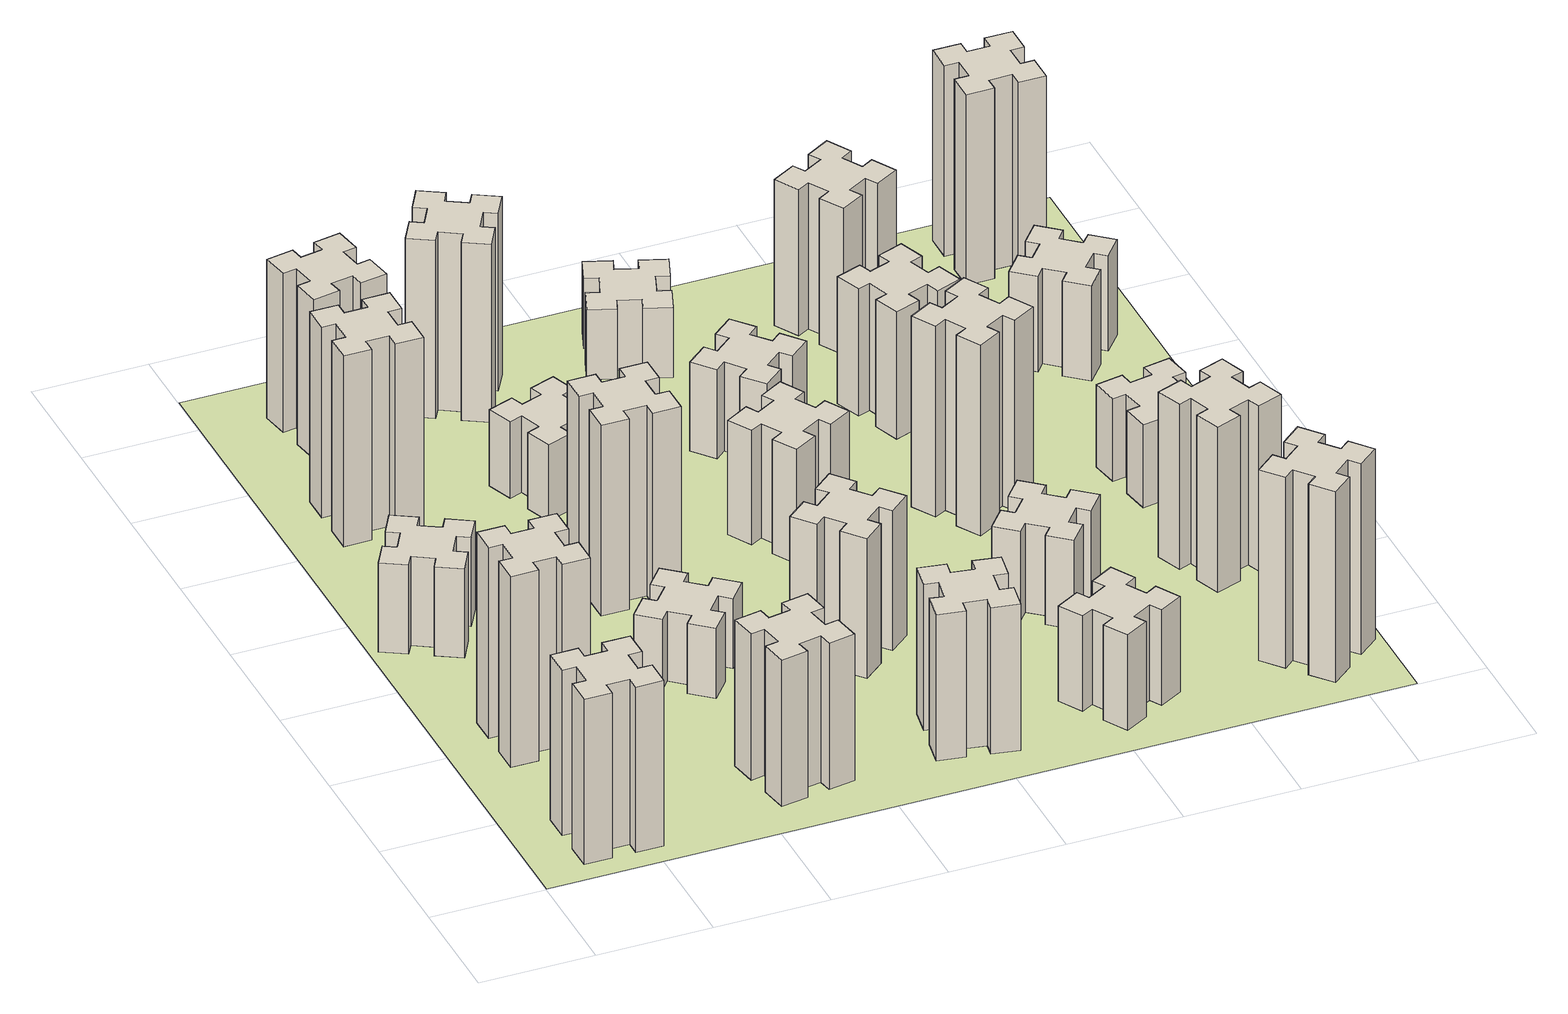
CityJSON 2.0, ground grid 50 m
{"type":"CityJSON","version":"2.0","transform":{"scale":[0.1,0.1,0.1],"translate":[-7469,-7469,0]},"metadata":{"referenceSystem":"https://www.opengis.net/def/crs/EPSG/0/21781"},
"CityObjects":{
"building1":{"type":"Building","attributes":{"class":"1000","function":"1000","usage":"1000","yearOfConstruction":2016,"roofType":"1000","measuredHeight":78,"storeysAboveGround":30,"storeysBelowGround":0},"geometry":[{"type":"Solid","lod":"1","boundaries":[[[[0,1,2,3,4,5,6,7,8,9,10,11,12,13,14,15,16,17,18,19]],[[17,16,20,21]],[[16,15,22,20]],[[15,14,23,22]],[[14,13,24,23]],[[13,12,25,24]],[[12,11,26,25]],[[11,10,27,26]],[[10,9,28,27]],[[9,8,29,28]],[[8,7,30,29]],[[7,6,31,30]],[[6,5,32,31]],[[5,4,33,32]],[[4,3,34,33]],[[3,2,35,34]],[[2,1,36,35]],[[1,0,37,36]],[[0,19,38,37]],[[19,18,39,38]],[[18,17,21,39]],[[24,25,26,27,28,29,30,31,32,33,34,35,36,37,38,39,21,20,22,23]]]]}]},
"building2":{"type":"Building","attributes":{"class":"1000","function":"1000","usage":"1000","yearOfConstruction":2016,"roofType":"1000","measuredHeight":90,"storeysAboveGround":30,"storeysBelowGround":0},"geometry":[{"type":"Solid","lod":"1","boundaries":[[[[40,41,42,43,44,45,46,47,48,49,50,51,52,53,54,55,56,57,58,59]],[[57,56,60,61]],[[56,55,62,60]],[[55,54,63,62]],[[54,53,64,63]],[[53,52,65,64]],[[52,51,66,65]],[[51,50,67,66]],[[50,49,68,67]],[[49,48,69,68]],[[48,47,70,69]],[[47,46,71,70]],[[46,45,72,71]],[[45,44,73,72]],[[44,43,74,73]],[[43,42,75,74]],[[42,41,76,75]],[[41,40,77,76]],[[40,59,78,77]],[[59,58,79,78]],[[58,57,61,79]],[[64,65,66,67,68,69,70,71,72,73,74,75,76,77,78,79,61,60,62,63]]]]}]},
"building3":{"type":"Building","attributes":{"class":"1000","function":"1000","usage":"1000","yearOfConstruction":2016,"roofType":"1000","measuredHeight":42,"storeysAboveGround":30,"storeysBelowGround":0},"geometry":[{"type":"Solid","lod":"1","boundaries":[[[[80,81,82,83,84,85,86,87,88,89,90,91,92,93,94,95,96,97,98,99]],[[97,96,100,101]],[[96,95,102,100]],[[95,94,103,102]],[[94,93,104,103]],[[93,92,105,104]],[[92,91,106,105]],[[91,90,107,106]],[[90,89,108,107]],[[89,88,109,108]],[[88,87,110,109]],[[87,86,111,110]],[[86,85,112,111]],[[85,84,113,112]],[[84,83,114,113]],[[83,82,115,114]],[[82,81,116,115]],[[81,80,117,116]],[[80,99,118,117]],[[99,98,119,118]],[[98,97,101,119]],[[104,105,106,107,108,109,110,111,112,113,114,115,116,117,118,119,101,100,102,103]]]]}]},
"building4":{"type":"Building","attributes":{"class":"1000","function":"1000","usage":"1000","yearOfConstruction":2016,"roofType":"1000","measuredHeight":90,"storeysAboveGround":30,"storeysBelowGround":0},"geometry":[{"type":"Solid","lod":"1","boundaries":[[[[120,121,122,123,124,125,126,127,128,129,130,131,132,133,134,135,136,137,138,139]],[[137,136,140,141]],[[136,135,142,140]],[[135,134,143,142]],[[134,133,144,143]],[[133,132,145,144]],[[132,131,146,145]],[[131,130,147,146]],[[130,129,148,147]],[[129,128,149,148]],[[128,127,150,149]],[[127,126,151,150]],[[126,125,152,151]],[[125,124,153,152]],[[124,123,154,153]],[[123,122,155,154]],[[122,121,156,155]],[[121,120,157,156]],[[120,139,158,157]],[[139,138,159,158]],[[138,137,141,159]],[[144,145,146,147,148,149,150,151,152,153,154,155,156,157,158,159,141,140,142,143]]]]}]},
"building5":{"type":"Building","attributes":{"class":"1000","function":"1000","usage":"1000","yearOfConstruction":2016,"roofType":"1000","measuredHeight":69,"storeysAboveGround":30,"storeysBelowGround":0},"geometry":[{"type":"Solid","lod":"1","boundaries":[[[[160,161,162,163,164,165,166,167,168,169,170,171,172,173,174,175,176,177,178,179]],[[177,176,180,181]],[[176,175,182,180]],[[175,174,183,182]],[[174,173,184,183]],[[173,172,185,184]],[[172,171,186,185]],[[171,170,187,186]],[[170,169,188,187]],[[169,168,189,188]],[[168,167,190,189]],[[167,166,191,190]],[[166,165,192,191]],[[165,164,193,192]],[[164,163,194,193]],[[163,162,195,194]],[[162,161,196,195]],[[161,160,197,196]],[[160,179,198,197]],[[179,178,199,198]],[[178,177,181,199]],[[184,185,186,187,188,189,190,191,192,193,194,195,196,197,198,199,181,180,182,183]]]]}]},
"building6":{"type":"Building","attributes":{"class":"1000","function":"1000","usage":"1000","yearOfConstruction":2016,"roofType":"1000","measuredHeight":75,"storeysAboveGround":30,"storeysBelowGround":0},"geometry":[{"type":"Solid","lod":"1","boundaries":[[[[200,201,202,203,204,205,206,207,208,209,210,211,212,213,214,215,216,217,218,219]],[[217,216,220,221]],[[216,215,222,220]],[[215,214,223,222]],[[214,213,224,223]],[[213,212,225,224]],[[212,211,226,225]],[[211,210,227,226]],[[210,209,228,227]],[[209,208,229,228]],[[208,207,230,229]],[[207,206,231,230]],[[206,205,232,231]],[[205,204,233,232]],[[204,203,234,233]],[[203,202,235,234]],[[202,201,236,235]],[[201,200,237,236]],[[200,219,238,237]],[[219,218,239,238]],[[218,217,221,239]],[[224,225,226,227,228,229,230,231,232,233,234,235,236,237,238,239,221,220,222,223]]]]}]},
"building7":{"type":"Building","attributes":{"class":"1000","function":"1000","usage":"1000","yearOfConstruction":2016,"roofType":"1000","measuredHeight":33,"storeysAboveGround":30,"storeysBelowGround":0},"geometry":[{"type":"Solid","lod":"1","boundaries":[[[[240,241,242,243,244,245,246,247,248,249,250,251,252,253,254,255,256,257,258,259]],[[257,256,260,261]],[[256,255,262,260]],[[255,254,263,262]],[[254,253,264,263]],[[253,252,265,264]],[[252,251,266,265]],[[251,250,267,266]],[[250,249,268,267]],[[249,248,269,268]],[[248,247,270,269]],[[247,246,271,270]],[[246,245,272,271]],[[245,244,273,272]],[[244,243,274,273]],[[243,242,275,274]],[[242,241,276,275]],[[241,240,277,276]],[[240,259,278,277]],[[259,258,279,278]],[[258,257,261,279]],[[264,265,266,267,268,269,270,271,272,273,274,275,276,277,278,279,261,260,262,263]]]]}]},
"building8":{"type":"Building","attributes":{"class":"1000","function":"1000","usage":"1000","yearOfConstruction":2016,"roofType":"1000","measuredHeight":90,"storeysAboveGround":30,"storeysBelowGround":0},"geometry":[{"type":"Solid","lod":"1","boundaries":[[[[280,281,282,283,284,285,286,287,288,289,290,291,292,293,294,295,296,297,298,299]],[[297,296,300,301]],[[296,295,302,300]],[[295,294,303,302]],[[294,293,304,303]],[[293,292,305,304]],[[292,291,306,305]],[[291,290,307,306]],[[290,289,308,307]],[[289,288,309,308]],[[288,287,310,309]],[[287,286,311,310]],[[286,285,312,311]],[[285,284,313,312]],[[284,283,314,313]],[[283,282,315,314]],[[282,281,316,315]],[[281,280,317,316]],[[280,299,318,317]],[[299,298,319,318]],[[298,297,301,319]],[[304,305,306,307,308,309,310,311,312,313,314,315,316,317,318,319,301,300,302,303]]]]}]},
"building9":{"type":"Building","attributes":{"class":"1000","function":"1000","usage":"1000","yearOfConstruction":2016,"roofType":"1000","measuredHeight":36,"storeysAboveGround":30,"storeysBelowGround":0},"geometry":[{"type":"Solid","lod":"1","boundaries":[[[[320,321,322,323,324,325,326,327,328,329,330,331,332,333,334,335,336,337,338,339]],[[337,336,340,341]],[[336,335,342,340]],[[335,334,343,342]],[[334,333,344,343]],[[333,332,345,344]],[[332,331,346,345]],[[331,330,347,346]],[[330,329,348,347]],[[329,328,349,348]],[[328,327,350,349]],[[327,326,351,350]],[[326,325,352,351]],[[325,324,353,352]],[[324,323,354,353]],[[323,322,355,354]],[[322,321,356,355]],[[321,320,357,356]],[[320,339,358,357]],[[339,338,359,358]],[[338,337,341,359]],[[344,345,346,347,348,349,350,351,352,353,354,355,356,357,358,359,341,340,342,343]]]]}]},
"building10":{"type":"Building","attributes":{"class":"1000","function":"1000","usage":"1000","yearOfConstruction":2016,"roofType":"1000","measuredHeight":84,"storeysAboveGround":30,"storeysBelowGround":0},"geometry":[{"type":"Solid","lod":"1","boundaries":[[[[360,361,362,363,364,365,366,367,368,369,370,371,372,373,374,375,376,377,378,379]],[[377,376,380,381]],[[376,375,382,380]],[[375,374,383,382]],[[374,373,384,383]],[[373,372,385,384]],[[372,371,386,385]],[[371,370,387,386]],[[370,369,388,387]],[[369,368,389,388]],[[368,367,390,389]],[[367,366,391,390]],[[366,365,392,391]],[[365,364,393,392]],[[364,363,394,393]],[[363,362,395,394]],[[362,361,396,395]],[[361,360,397,396]],[[360,379,398,397]],[[379,378,399,398]],[[378,377,381,399]],[[384,385,386,387,388,389,390,391,392,393,394,395,396,397,398,399,381,380,382,383]]]]}]},
"building11":{"type":"Building","attributes":{"class":"1000","function":"1000","usage":"1000","yearOfConstruction":2016,"roofType":"1000","measuredHeight":69,"storeysAboveGround":30,"storeysBelowGround":0},"geometry":[{"type":"Solid","lod":"1","boundaries":[[[[400,401,402,403,404,405,406,407,408,409,410,411,412,413,414,415,416,417,418,419]],[[417,416,420,421]],[[416,415,422,420]],[[415,414,423,422]],[[414,413,424,423]],[[413,412,425,424]],[[412,411,426,425]],[[411,410,427,426]],[[410,409,428,427]],[[409,408,429,428]],[[408,407,430,429]],[[407,406,431,430]],[[406,405,432,431]],[[405,404,433,432]],[[404,403,434,433]],[[403,402,435,434]],[[402,401,436,435]],[[401,400,437,436]],[[400,419,438,437]],[[419,418,439,438]],[[418,417,421,439]],[[424,425,426,427,428,429,430,431,432,433,434,435,436,437,438,439,421,420,422,423]]]]}]},
"building12":{"type":"Building","attributes":{"class":"1000","function":"1000","usage":"1000","yearOfConstruction":2016,"roofType":"1000","measuredHeight":66,"storeysAboveGround":30,"storeysBelowGround":0},"geometry":[{"type":"Solid","lod":"1","boundaries":[[[[440,441,442,443,444,445,446,447,448,449,450,451,452,453,454,455,456,457,458,459]],[[457,456,460,461]],[[456,455,462,460]],[[455,454,463,462]],[[454,453,464,463]],[[453,452,465,464]],[[452,451,466,465]],[[451,450,467,466]],[[450,449,468,467]],[[449,448,469,468]],[[448,447,470,469]],[[447,446,471,470]],[[446,445,472,471]],[[445,444,473,472]],[[444,443,474,473]],[[443,442,475,474]],[[442,441,476,475]],[[441,440,477,476]],[[440,459,478,477]],[[459,458,479,478]],[[458,457,461,479]],[[464,465,466,467,468,469,470,471,472,473,474,475,476,477,478,479,461,460,462,463]]]]}]},
"building13":{"type":"Building","attributes":{"class":"1000","function":"1000","usage":"1000","yearOfConstruction":2016,"roofType":"1000","measuredHeight":54,"storeysAboveGround":30,"storeysBelowGround":0},"geometry":[{"type":"Solid","lod":"1","boundaries":[[[[480,481,482,483,484,485,486,487,488,489,490,491,492,493,494,495,496,497,498,499]],[[497,496,500,501]],[[496,495,502,500]],[[495,494,503,502]],[[494,493,504,503]],[[493,492,505,504]],[[492,491,506,505]],[[491,490,507,506]],[[490,489,508,507]],[[489,488,509,508]],[[488,487,510,509]],[[487,486,511,510]],[[486,485,512,511]],[[485,484,513,512]],[[484,483,514,513]],[[483,482,515,514]],[[482,481,516,515]],[[481,480,517,516]],[[480,499,518,517]],[[499,498,519,518]],[[498,497,501,519]],[[504,505,506,507,508,509,510,511,512,513,514,515,516,517,518,519,501,500,502,503]]]]}]},
"building14":{"type":"Building","attributes":{"class":"1000","function":"1000","usage":"1000","yearOfConstruction":2016,"roofType":"1000","measuredHeight":45,"storeysAboveGround":30,"storeysBelowGround":0},"geometry":[{"type":"Solid","lod":"1","boundaries":[[[[520,521,522,523,524,525,526,527,528,529,530,531,532,533,534,535,536,537,538,539]],[[537,536,540,541]],[[536,535,542,540]],[[535,534,543,542]],[[534,533,544,543]],[[533,532,545,544]],[[532,531,546,545]],[[531,530,547,546]],[[530,529,548,547]],[[529,528,549,548]],[[528,527,550,549]],[[527,526,551,550]],[[526,525,552,551]],[[525,524,553,552]],[[524,523,554,553]],[[523,522,555,554]],[[522,521,556,555]],[[521,520,557,556]],[[520,539,558,557]],[[539,538,559,558]],[[538,537,541,559]],[[544,545,546,547,548,549,550,551,552,553,554,555,556,557,558,559,541,540,542,543]]]]}]},
"building15":{"type":"Building","attributes":{"class":"1000","function":"1000","usage":"1000","yearOfConstruction":2016,"roofType":"1000","measuredHeight":42,"storeysAboveGround":30,"storeysBelowGround":0},"geometry":[{"type":"Solid","lod":"1","boundaries":[[[[560,561,562,563,564,565,566,567,568,569,570,571,572,573,574,575,576,577,578,579]],[[577,576,580,581]],[[576,575,582,580]],[[575,574,583,582]],[[574,573,584,583]],[[573,572,585,584]],[[572,571,586,585]],[[571,570,587,586]],[[570,569,588,587]],[[569,568,589,588]],[[568,567,590,589]],[[567,566,591,590]],[[566,565,592,591]],[[565,564,593,592]],[[564,563,594,593]],[[563,562,595,594]],[[562,561,596,595]],[[561,560,597,596]],[[560,579,598,597]],[[579,578,599,598]],[[578,577,581,599]],[[584,585,586,587,588,589,590,591,592,593,594,595,596,597,598,599,581,580,582,583]]]]}]},
"building16":{"type":"Building","attributes":{"class":"1000","function":"1000","usage":"1000","yearOfConstruction":2016,"roofType":"1000","measuredHeight":33,"storeysAboveGround":30,"storeysBelowGround":0},"geometry":[{"type":"Solid","lod":"1","boundaries":[[[[600,601,602,603,604,605,606,607,608,609,610,611,612,613,614,615,616,617,618,619]],[[617,616,620,621]],[[616,615,622,620]],[[615,614,623,622]],[[614,613,624,623]],[[613,612,625,624]],[[612,611,626,625]],[[611,610,627,626]],[[610,609,628,627]],[[609,608,629,628]],[[608,607,630,629]],[[607,606,631,630]],[[606,605,632,631]],[[605,604,633,632]],[[604,603,634,633]],[[603,602,635,634]],[[602,601,636,635]],[[601,600,637,636]],[[600,619,638,637]],[[619,618,639,638]],[[618,617,621,639]],[[624,625,626,627,628,629,630,631,632,633,634,635,636,637,638,639,621,620,622,623]]]]}]},
"building17":{"type":"Building","attributes":{"class":"1000","function":"1000","usage":"1000","yearOfConstruction":2016,"roofType":"1000","measuredHeight":42,"storeysAboveGround":30,"storeysBelowGround":0},"geometry":[{"type":"Solid","lod":"1","boundaries":[[[[640,641,642,643,644,645,646,647,648,649,650,651,652,653,654,655,656,657,658,659]],[[657,656,660,661]],[[656,655,662,660]],[[655,654,663,662]],[[654,653,664,663]],[[653,652,665,664]],[[652,651,666,665]],[[651,650,667,666]],[[650,649,668,667]],[[649,648,669,668]],[[648,647,670,669]],[[647,646,671,670]],[[646,645,672,671]],[[645,644,673,672]],[[644,643,674,673]],[[643,642,675,674]],[[642,641,676,675]],[[641,640,677,676]],[[640,659,678,677]],[[659,658,679,678]],[[658,657,661,679]],[[664,665,666,667,668,669,670,671,672,673,674,675,676,677,678,679,661,660,662,663]]]]}]},
"building18":{"type":"Building","attributes":{"class":"1000","function":"1000","usage":"1000","yearOfConstruction":2016,"roofType":"1000","measuredHeight":90,"storeysAboveGround":30,"storeysBelowGround":0},"geometry":[{"type":"Solid","lod":"1","boundaries":[[[[680,681,682,683,684,685,686,687,688,689,690,691,692,693,694,695,696,697,698,699]],[[697,696,700,701]],[[696,695,702,700]],[[695,694,703,702]],[[694,693,704,703]],[[693,692,705,704]],[[692,691,706,705]],[[691,690,707,706]],[[690,689,708,707]],[[689,688,709,708]],[[688,687,710,709]],[[687,686,711,710]],[[686,685,712,711]],[[685,684,713,712]],[[684,683,714,713]],[[683,682,715,714]],[[682,681,716,715]],[[681,680,717,716]],[[680,699,718,717]],[[699,698,719,718]],[[698,697,701,719]],[[704,705,706,707,708,709,710,711,712,713,714,715,716,717,718,719,701,700,702,703]]]]}]},
"building19":{"type":"Building","attributes":{"class":"1000","function":"1000","usage":"1000","yearOfConstruction":2016,"roofType":"1000","measuredHeight":60,"storeysAboveGround":30,"storeysBelowGround":0},"geometry":[{"type":"Solid","lod":"1","boundaries":[[[[720,721,722,723,724,725,726,727,728,729,730,731,732,733,734,735,736,737,738,739]],[[737,736,740,741]],[[736,735,742,740]],[[735,734,743,742]],[[734,733,744,743]],[[733,732,745,744]],[[732,731,746,745]],[[731,730,747,746]],[[730,729,748,747]],[[729,728,749,748]],[[728,727,750,749]],[[727,726,751,750]],[[726,725,752,751]],[[725,724,753,752]],[[724,723,754,753]],[[723,722,755,754]],[[722,721,756,755]],[[721,720,757,756]],[[720,739,758,757]],[[739,738,759,758]],[[738,737,741,759]],[[744,745,746,747,748,749,750,751,752,753,754,755,756,757,758,759,741,740,742,743]]]]}]},
"building20":{"type":"Building","attributes":{"class":"1000","function":"1000","usage":"1000","yearOfConstruction":2016,"roofType":"1000","measuredHeight":90,"storeysAboveGround":30,"storeysBelowGround":0},"geometry":[{"type":"Solid","lod":"1","boundaries":[[[[760,761,762,763,764,765,766,767,768,769,770,771,772,773,774,775,776,777,778,779]],[[777,776,780,781]],[[776,775,782,780]],[[775,774,783,782]],[[774,773,784,783]],[[773,772,785,784]],[[772,771,786,785]],[[771,770,787,786]],[[770,769,788,787]],[[769,768,789,788]],[[768,767,790,789]],[[767,766,791,790]],[[766,765,792,791]],[[765,764,793,792]],[[764,763,794,793]],[[763,762,795,794]],[[762,761,796,795]],[[761,760,797,796]],[[760,779,798,797]],[[779,778,799,798]],[[778,777,781,799]],[[784,785,786,787,788,789,790,791,792,793,794,795,796,797,798,799,781,780,782,783]]]]}]},
"building21":{"type":"Building","attributes":{"class":"1000","function":"1000","usage":"1000","yearOfConstruction":2016,"roofType":"1000","measuredHeight":69,"storeysAboveGround":30,"storeysBelowGround":0},"geometry":[{"type":"Solid","lod":"1","boundaries":[[[[800,801,802,803,804,805,806,807,808,809,810,811,812,813,814,815,816,817,818,819]],[[817,816,820,821]],[[816,815,822,820]],[[815,814,823,822]],[[814,813,824,823]],[[813,812,825,824]],[[812,811,826,825]],[[811,810,827,826]],[[810,809,828,827]],[[809,808,829,828]],[[808,807,830,829]],[[807,806,831,830]],[[806,805,832,831]],[[805,804,833,832]],[[804,803,834,833]],[[803,802,835,834]],[[802,801,836,835]],[[801,800,837,836]],[[800,819,838,837]],[[819,818,839,838]],[[818,817,821,839]],[[824,825,826,827,828,829,830,831,832,833,834,835,836,837,838,839,821,820,822,823]]]]}]},
"building22":{"type":"Building","attributes":{"class":"1000","function":"1000","usage":"1000","yearOfConstruction":2016,"roofType":"1000","measuredHeight":78,"storeysAboveGround":30,"storeysBelowGround":0},"geometry":[{"type":"Solid","lod":"1","boundaries":[[[[840,841,842,843,844,845,846,847,848,849,850,851,852,853,854,855,856,857,858,859]],[[857,856,860,861]],[[856,855,862,860]],[[855,854,863,862]],[[854,853,864,863]],[[853,852,865,864]],[[852,851,866,865]],[[851,850,867,866]],[[850,849,868,867]],[[849,848,869,868]],[[848,847,870,869]],[[847,846,871,870]],[[846,845,872,871]],[[845,844,873,872]],[[844,843,874,873]],[[843,842,875,874]],[[842,841,876,875]],[[841,840,877,876]],[[840,859,878,877]],[[859,858,879,878]],[[858,857,861,879]],[[864,865,866,867,868,869,870,871,872,873,874,875,876,877,878,879,861,860,862,863]]]]}]},
"building23":{"type":"Building","attributes":{"class":"1000","function":"1000","usage":"1000","yearOfConstruction":2016,"roofType":"1000","measuredHeight":39,"storeysAboveGround":30,"storeysBelowGround":0},"geometry":[{"type":"Solid","lod":"1","boundaries":[[[[880,881,882,883,884,885,886,887,888,889,890,891,892,893,894,895,896,897,898,899]],[[897,896,900,901]],[[896,895,902,900]],[[895,894,903,902]],[[894,893,904,903]],[[893,892,905,904]],[[892,891,906,905]],[[891,890,907,906]],[[890,889,908,907]],[[889,888,909,908]],[[888,887,910,909]],[[887,886,911,910]],[[886,885,912,911]],[[885,884,913,912]],[[884,883,914,913]],[[883,882,915,914]],[[882,881,916,915]],[[881,880,917,916]],[[880,899,918,917]],[[899,898,919,918]],[[898,897,901,919]],[[904,905,906,907,908,909,910,911,912,913,914,915,916,917,918,919,901,900,902,903]]]]}]},
"building24":{"type":"Building","attributes":{"class":"1000","function":"1000","usage":"1000","yearOfConstruction":2016,"roofType":"1000","measuredHeight":45,"storeysAboveGround":30,"storeysBelowGround":0},"geometry":[{"type":"Solid","lod":"1","boundaries":[[[[920,921,922,923,924,925,926,927,928,929,930,931,932,933,934,935,936,937,938,939]],[[937,936,940,941]],[[936,935,942,940]],[[935,934,943,942]],[[934,933,944,943]],[[933,932,945,944]],[[932,931,946,945]],[[931,930,947,946]],[[930,929,948,947]],[[929,928,949,948]],[[928,927,950,949]],[[927,926,951,950]],[[926,925,952,951]],[[925,924,953,952]],[[924,923,954,953]],[[923,922,955,954]],[[922,921,956,955]],[[921,920,957,956]],[[920,939,958,957]],[[939,938,959,958]],[[938,937,941,959]],[[944,945,946,947,948,949,950,951,952,953,954,955,956,957,958,959,941,940,942,943]]]]}]},
"building25":{"type":"Building","attributes":{"class":"1000","function":"1000","usage":"1000","yearOfConstruction":2016,"roofType":"1000","measuredHeight":90,"storeysAboveGround":30,"storeysBelowGround":0},"geometry":[{"type":"Solid","lod":"1","boundaries":[[[[960,961,962,963,964,965,966,967,968,969,970,971,972,973,974,975,976,977,978,979]],[[977,976,980,981]],[[976,975,982,980]],[[975,974,983,982]],[[974,973,984,983]],[[973,972,985,984]],[[972,971,986,985]],[[971,970,987,986]],[[970,969,988,987]],[[969,968,989,988]],[[968,967,990,989]],[[967,966,991,990]],[[966,965,992,991]],[[965,964,993,992]],[[964,963,994,993]],[[963,962,995,994]],[[962,961,996,995]],[[961,960,997,996]],[[960,979,998,997]],[[979,978,999,998]],[[978,977,981,999]],[[984,985,986,987,988,989,990,991,992,993,994,995,996,997,998,999,981,980,982,983]]]]}]},
"landuse1":{"type":"LandUse","attributes":{"name":"plot1","function":"1010"},"geometry":[{"type":"MultiSurface","lod":"1","boundaries":[[[1000,1001,1002,1003]]]}]}
},
"vertices":[
[485,225,0],[485,325,0],[545,325,0],[545,445,0],[425,445,0],[425,385,0],[325,385,0],[325,445,0],[205,445,0],[205,325,0],[265,325,0],[265,225,0],[205,225,0],[205,105,0],[325,105,0],[325,165,0],[425,165,0],[425,105,0],[545,105,0],[545,225,0],[425,165,780],[425,105,780],[325,165,780],[325,105,780],[205,105,780],[205,225,780],[265,225,780],[265,325,780],[205,325,780],[205,445,780],[325,445,780],[325,385,780],[425,385,780],[425,445,780],[545,445,780],[545,325,780],[485,325,780],[485,225,780],[545,225,780],[545,105,780],
[265,1065,0],[265,965,0],[205,965,0],[205,845,0],[325,845,0],[325,905,0],[425,905,0],[425,845,0],[545,845,0],[545,965,0],[485,965,0],[485,1065,0],[545,1065,0],[545,1185,0],[425,1185,0],[425,1125,0],[325,1125,0],[325,1185,0],[205,1185,0],[205,1065,0],[325,1125,900],[325,1185,900],[425,1125,900],[425,1185,900],[545,1185,900],[545,1065,900],[485,1065,900],[485,965,900],[545,965,900],[545,845,900],[425,845,900],[425,905,900],[325,905,900],[325,845,900],[205,845,900],[205,965,900],[265,965,900],[265,1065,900],[205,1065,900],[205,1185,900],
[374,1926,0],[287,1976,0],[317,2028,0],[213,2088,0],[153,1984,0],[205,1954,0],[155,1867,0],[103,1897,0],[43,1793,0],[147,1733,0],[177,1785,0],[264,1735,0],[234,1683,0],[338,1623,0],[398,1727,0],[346,1757,0],[396,1844,0],[448,1814,0],[508,1918,0],[404,1978,0],[396,1844,420],[448,1814,420],[346,1757,420],[398,1727,420],[338,1623,420],[234,1683,420],[264,1735,420],[177,1785,420],[147,1733,420],[43,1793,420],[103,1897,420],[155,1867,420],[205,1954,420],[153,1984,420],[213,2088,420],[317,2028,420],[287,1976,420],[374,1926,420],[404,1978,420],[508,1918,420],
[485,2645,0],[485,2745,0],[545,2745,0],[545,2865,0],[425,2865,0],[425,2805,0],[325,2805,0],[325,2865,0],[205,2865,0],[205,2745,0],[265,2745,0],[265,2645,0],[205,2645,0],[205,2525,0],[325,2525,0],[325,2585,0],[425,2585,0],[425,2525,0],[545,2525,0],[545,2645,0],[425,2585,900],[425,2525,900],[325,2585,900],[325,2525,900],[205,2525,900],[205,2645,900],[265,2645,900],[265,2745,900],[205,2745,900],[205,2865,900],[325,2865,900],[325,2805,900],[425,2805,900],[425,2865,900],[545,2865,900],[545,2745,900],[485,2745,900],[485,2645,900],[545,2645,900],[545,2525,900],
[1332,345,0],[1315,444,0],[1374,454,0],[1353,572,0],[1235,551,0],[1245,492,0],[1147,475,0],[1137,534,0],[1018,513,0],[1039,395,0],[1098,405,0],[1116,307,0],[1057,297,0],[1077,178,0],[1196,199,0],[1185,258,0],[1284,276,0],[1294,217,0],[1412,237,0],[1391,356,0],[1284,276,690],[1294,217,690],[1185,258,690],[1196,199,690],[1077,178,690],[1057,297,690],[1116,307,690],[1098,405,690],[1039,395,690],[1018,513,690],[1137,534,690],[1147,475,690],[1245,492,690],[1235,551,690],[1353,572,690],[1374,454,690],[1315,444,690],[1332,345,690],[1391,356,690],[1412,237,690],
[592,3305,0],[575,3404,0],[634,3414,0],[613,3532,0],[495,3511,0],[505,3452,0],[407,3435,0],[397,3494,0],[278,3473,0],[299,3355,0],[358,3365,0],[376,3267,0],[317,3257,0],[337,3138,0],[456,3159,0],[445,3218,0],[544,3236,0],[554,3177,0],[672,3197,0],[651,3316,0],[544,3236,750],[554,3177,750],[445,3218,750],[456,3159,750],[337,3138,750],[317,3257,750],[376,3267,750],[358,3365,750],[299,3355,750],[278,3473,750],[397,3494,750],[407,3435,750],[505,3452,750],[495,3511,750],[613,3532,750],[634,3414,750],[575,3404,750],[592,3305,750],[651,3316,750],[672,3197,750],
[1224,1267,0],[1148,1332,0],[1186,1378,0],[1094,1455,0],[1017,1363,0],[1063,1324,0],[999,1248,0],[953,1286,0],[876,1194,0],[968,1117,0],[1006,1163,0],[1083,1099,0],[1044,1053,0],[1136,976,0],[1213,1068,0],[1167,1106,0],[1232,1183,0],[1278,1144,0],[1355,1236,0],[1263,1313,0],[1232,1183,330],[1278,1144,330],[1167,1106,330],[1213,1068,330],[1136,976,330],[1044,1053,330],[1083,1099,330],[1006,1163,330],[968,1117,330],[876,1194,330],[953,1286,330],[999,1248,330],[1063,1324,330],[1017,1363,330],[1094,1455,330],[1186,1378,330],[1148,1332,330],[1224,1267,330],[1263,1313,330],[1355,1236,330],
[1165,1965,0],[1065,1965,0],[1065,2025,0],[945,2025,0],[945,1905,0],[1005,1905,0],[1005,1805,0],[945,1805,0],[945,1685,0],[1065,1685,0],[1065,1745,0],[1165,1745,0],[1165,1685,0],[1285,1685,0],[1285,1805,0],[1225,1805,0],[1225,1905,0],[1285,1905,0],[1285,2025,0],[1165,2025,0],[1225,1905,900],[1285,1905,900],[1225,1805,900],[1285,1805,900],[1285,1685,900],[1165,1685,900],[1165,1745,900],[1065,1745,900],[1065,1685,900],[945,1685,900],[945,1805,900],[1005,1805,900],[1005,1905,900],[945,1905,900],[945,2025,900],[1065,2025,900],[1065,1965,900],[1165,1965,900],[1165,2025,900],[1285,2025,900],
[1125,2716,0],[1031,2682,0],[1010,2738,0],[897,2697,0],[939,2584,0],[995,2605,0],[1029,2511,0],[973,2490,0],[1014,2377,0],[1127,2419,0],[1106,2475,0],[1200,2509,0],[1220,2453,0],[1333,2494,0],[1292,2607,0],[1236,2586,0],[1202,2680,0],[1258,2700,0],[1217,2813,0],[1104,2772,0],[1202,2680,360],[1258,2700,360],[1236,2586,360],[1292,2607,360],[1333,2494,360],[1220,2453,360],[1200,2509,360],[1106,2475,360],[1127,2419,360],[1014,2377,360],[973,2490,360],[1029,2511,360],[995,2605,360],[939,2584,360],[897,2697,360],[1010,2738,360],[1031,2682,360],[1125,2716,360],[1104,2772,360],[1217,2813,360],
[917,3265,0],[1004,3215,0],[974,3163,0],[1078,3103,0],[1138,3207,0],[1086,3237,0],[1136,3324,0],[1188,3294,0],[1248,3398,0],[1144,3458,0],[1114,3406,0],[1027,3456,0],[1057,3508,0],[953,3568,0],[893,3464,0],[945,3434,0],[895,3347,0],[843,3377,0],[783,3273,0],[887,3213,0],[895,3347,840],[843,3377,840],[945,3434,840],[893,3464,840],[953,3568,840],[1057,3508,840],[1027,3456,840],[1114,3406,840],[1144,3458,840],[1248,3398,840],[1188,3294,840],[1136,3324,840],[1086,3237,840],[1138,3207,840],[1078,3103,840],[974,3163,840],[1004,3215,840],[917,3265,840],[887,3213,840],[783,3273,840],
[2055,307,0],[2072,405,0],[2131,395,0],[2152,513,0],[2034,534,0],[2024,475,0],[1925,492,0],[1936,551,0],[1817,572,0],[1797,454,0],[1856,444,0],[1838,345,0],[1779,356,0],[1758,237,0],[1877,217,0],[1887,276,0],[1985,258,0],[1975,199,0],[2093,178,0],[2114,297,0],[1985,258,690],[1975,199,690],[1887,276,690],[1877,217,690],[1758,237,690],[1779,356,690],[1838,345,690],[1856,444,690],[1797,454,690],[1817,572,690],[1936,551,690],[1925,492,690],[2024,475,690],[2034,534,690],[2152,513,690],[2131,395,690],[2072,405,690],[2055,307,690],[2114,297,690],[2093,178,690],
[1788,999,0],[1864,1063,0],[1903,1017,0],[1995,1094,0],[1918,1186,0],[1872,1148,0],[1807,1224,0],[1853,1263,0],[1776,1355,0],[1684,1278,0],[1723,1232,0],[1646,1167,0],[1608,1213,0],[1516,1136,0],[1593,1044,0],[1639,1083,0],[1703,1006,0],[1657,968,0],[1734,876,0],[1826,953,0],[1703,1006,660],[1657,968,660],[1639,1083,660],[1593,1044,660],[1516,1136,660],[1608,1213,660],[1646,1167,660],[1723,1232,660],[1684,1278,660],[1776,1355,660],[1853,1263,660],[1807,1224,660],[1872,1148,660],[1918,1186,660],[1995,1094,660],[1903,1017,660],[1864,1063,660],[1788,999,660],[1826,953,660],[1734,876,660],
[1844,2076,0],[1757,2026,0],[1727,2078,0],[1623,2018,0],[1683,1914,0],[1735,1944,0],[1785,1857,0],[1733,1827,0],[1793,1723,0],[1897,1783,0],[1867,1835,0],[1954,1885,0],[1984,1833,0],[2088,1893,0],[2028,1997,0],[1976,1967,0],[1926,2054,0],[1978,2084,0],[1918,2188,0],[1814,2128,0],[1926,2054,540],[1978,2084,540],[1976,1967,540],[2028,1997,540],[2088,1893,540],[1984,1833,540],[1954,1885,540],[1867,1835,540],[1897,1783,540],[1793,1723,540],[1733,1827,540],[1785,1857,540],[1735,1944,540],[1683,1914,540],[1623,2018,540],[1727,2078,540],[1757,2026,540],[1844,2076,540],[1814,2128,540],[1918,2188,540],
[2475,364,0],[2525,277,0],[2473,247,0],[2533,143,0],[2637,203,0],[2607,255,0],[2694,305,0],[2724,253,0],[2828,313,0],[2768,417,0],[2716,387,0],[2666,474,0],[2718,504,0],[2658,608,0],[2554,548,0],[2584,496,0],[2497,446,0],[2467,498,0],[2363,438,0],[2423,334,0],[2497,446,450],[2467,498,450],[2584,496,450],[2554,548,450],[2658,608,450],[2718,504,450],[2666,474,450],[2716,387,450],[2768,417,450],[2828,313,450],[2724,253,450],[2694,305,450],[2607,255,450],[2637,203,450],[2533,143,450],[2473,247,450],[2525,277,450],[2475,364,450],[2423,334,450],[2363,438,450],
[1988,2479,0],[2064,2543,0],[2103,2497,0],[2195,2574,0],[2118,2666,0],[2072,2628,0],[2007,2704,0],[2053,2743,0],[1976,2835,0],[1884,2758,0],[1923,2712,0],[1846,2647,0],[1808,2693,0],[1716,2616,0],[1793,2524,0],[1839,2563,0],[1903,2486,0],[1857,2448,0],[1934,2356,0],[2026,2433,0],[1903,2486,420],[1857,2448,420],[1839,2563,420],[1793,2524,420],[1716,2616,420],[1808,2693,420],[1846,2647,420],[1923,2712,420],[1884,2758,420],[1976,2835,420],[2053,2743,420],[2007,2704,420],[2072,2628,420],[2118,2666,420],[2195,2574,420],[2103,2497,420],[2064,2543,420],[1988,2479,420],[2026,2433,420],[1934,2356,420],
[1671,3249,0],[1765,3215,0],[1744,3159,0],[1857,3117,0],[1898,3230,0],[1842,3251,0],[1876,3345,0],[1932,3324,0],[1973,3437,0],[1860,3478,0],[1840,3422,0],[1746,3456,0],[1767,3512,0],[1654,3553,0],[1613,3440,0],[1669,3420,0],[1635,3326,0],[1579,3347,0],[1537,3234,0],[1650,3193,0],[1635,3326,330],[1579,3347,330],[1669,3420,330],[1613,3440,330],[1654,3553,330],[1767,3512,330],[1746,3456,330],[1840,3422,330],[1860,3478,330],[1973,3437,330],[1932,3324,330],[1876,3345,330],[1842,3251,330],[1898,3230,330],[1857,3117,330],[1744,3159,330],[1765,3215,330],[1671,3249,330],[1650,3193,330],[1537,3234,330],
[2647,1006,0],[2712,1083,0],[2758,1044,0],[2835,1136,0],[2743,1213,0],[2704,1167,0],[2628,1232,0],[2666,1278,0],[2574,1355,0],[2497,1263,0],[2543,1224,0],[2479,1148,0],[2433,1186,0],[2356,1094,0],[2448,1017,0],[2486,1063,0],[2563,999,0],[2524,953,0],[2616,876,0],[2693,968,0],[2563,999,420],[2524,953,420],[2486,1063,420],[2448,1017,420],[2356,1094,420],[2433,1186,420],[2479,1148,420],[2543,1224,420],[2497,1263,420],[2574,1355,420],[2666,1278,420],[2628,1232,420],[2704,1167,420],[2743,1213,420],[2835,1136,420],[2758,1044,420],[2712,1083,420],[2647,1006,420],[2693,968,420],[2616,876,420],
[2716,1867,0],[2666,1954,0],[2718,1984,0],[2658,2088,0],[2554,2028,0],[2584,1976,0],[2497,1926,0],[2467,1978,0],[2363,1918,0],[2423,1814,0],[2475,1844,0],[2525,1757,0],[2473,1727,0],[2533,1623,0],[2637,1683,0],[2607,1735,0],[2694,1785,0],[2724,1733,0],[2828,1793,0],[2768,1897,0],[2694,1785,900],[2724,1733,900],[2607,1735,900],[2637,1683,900],[2533,1623,900],[2473,1727,900],[2525,1757,900],[2475,1844,900],[2423,1814,900],[2363,1918,900],[2467,1978,900],[2497,1926,900],[2584,1976,900],[2554,2028,900],[2658,2088,900],[2718,1984,900],[2666,1954,900],[2716,1867,900],[2768,1897,900],[2828,1793,900],
[2586,2475,0],[2680,2509,0],[2700,2453,0],[2813,2494,0],[2772,2607,0],[2716,2586,0],[2682,2680,0],[2738,2700,0],[2697,2813,0],[2584,2772,0],[2605,2716,0],[2511,2682,0],[2490,2738,0],[2377,2697,0],[2419,2584,0],[2475,2605,0],[2509,2511,0],[2453,2490,0],[2494,2377,0],[2607,2419,0],[2509,2511,600],[2453,2490,600],[2475,2605,600],[2419,2584,600],[2377,2697,600],[2490,2738,600],[2511,2682,600],[2605,2716,600],[2584,2772,600],[2697,2813,600],[2738,2700,600],[2682,2680,600],[2716,2586,600],[2772,2607,600],[2813,2494,600],[2700,2453,600],[2680,2509,600],[2586,2475,600],[2607,2419,600],[2494,2377,600],
[3468,259,0],[3544,323,0],[3583,277,0],[3675,354,0],[3598,446,0],[3552,408,0],[3487,484,0],[3533,523,0],[3456,615,0],[3364,538,0],[3403,492,0],[3326,427,0],[3288,473,0],[3196,396,0],[3273,304,0],[3319,343,0],[3383,266,0],[3337,228,0],[3414,136,0],[3506,213,0],[3383,266,900],[3337,228,900],[3319,343,900],[3273,304,900],[3196,396,900],[3288,473,900],[3326,427,900],[3403,492,900],[3364,538,900],[3456,615,900],[3533,523,900],[3487,484,900],[3552,408,900],[3598,446,900],[3675,354,900],[3583,277,900],[3544,323,900],[3468,259,900],[3506,213,900],[3414,136,900],
[2716,3247,0],[2666,3334,0],[2718,3364,0],[2658,3468,0],[2554,3408,0],[2584,3356,0],[2497,3306,0],[2467,3358,0],[2363,3298,0],[2423,3194,0],[2475,3224,0],[2525,3137,0],[2473,3107,0],[2533,3003,0],[2637,3063,0],[2607,3115,0],[2694,3165,0],[2724,3113,0],[2828,3173,0],[2768,3277,0],[2694,3165,690],[2724,3113,690],[2607,3115,690],[2637,3063,690],[2533,3003,690],[2473,3107,690],[2525,3137,690],[2475,3224,690],[2423,3194,690],[2363,3298,690],[2467,3358,690],[2497,3306,690],[2584,3356,690],[2554,3408,690],[2658,3468,690],[2718,3364,690],[2666,3334,690],[2716,3247,690],[2768,3277,690],[2828,3173,690],
[3215,1125,0],[3249,1031,0],[3193,1010,0],[3234,897,0],[3347,939,0],[3326,995,0],[3420,1029,0],[3440,973,0],[3553,1014,0],[3512,1127,0],[3456,1106,0],[3422,1200,0],[3478,1220,0],[3437,1333,0],[3324,1292,0],[3345,1236,0],[3251,1202,0],[3230,1258,0],[3117,1217,0],[3159,1104,0],[3251,1202,780],[3230,1258,780],[3345,1236,780],[3324,1292,780],[3437,1333,780],[3478,1220,780],[3422,1200,780],[3456,1106,780],[3512,1127,780],[3553,1014,780],[3440,973,780],[3420,1029,780],[3326,995,780],[3347,939,780],[3234,897,780],[3193,1010,780],[3249,1031,780],[3215,1125,780],[3159,1104,780],[3117,1217,780],
[3365,1872,0],[3267,1855,0],[3257,1914,0],[3138,1893,0],[3159,1775,0],[3218,1785,0],[3236,1687,0],[3177,1677,0],[3197,1558,0],[3316,1579,0],[3305,1638,0],[3404,1656,0],[3414,1597,0],[3532,1617,0],[3511,1736,0],[3452,1725,0],[3435,1824,0],[3494,1834,0],[3473,1952,0],[3355,1931,0],[3435,1824,390],[3494,1834,390],[3452,1725,390],[3511,1736,390],[3532,1617,390],[3414,1597,390],[3404,1656,390],[3305,1638,390],[3316,1579,390],[3197,1558,390],[3177,1677,390],[3236,1687,390],[3218,1785,390],[3159,1775,390],[3138,1893,390],[3257,1914,390],[3267,1855,390],[3365,1872,390],[3355,1931,390],[3473,1952,390],
[3444,2747,0],[3368,2812,0],[3406,2858,0],[3314,2935,0],[3237,2843,0],[3283,2804,0],[3219,2728,0],[3173,2766,0],[3096,2674,0],[3188,2597,0],[3226,2643,0],[3303,2579,0],[3264,2533,0],[3356,2456,0],[3433,2548,0],[3387,2586,0],[3452,2663,0],[3498,2624,0],[3575,2716,0],[3483,2793,0],[3452,2663,450],[3498,2624,450],[3387,2586,450],[3433,2548,450],[3356,2456,450],[3264,2533,450],[3303,2579,450],[3226,2643,450],[3188,2597,450],[3096,2674,450],[3173,2766,450],[3219,2728,450],[3283,2804,450],[3237,2843,450],[3314,2935,450],[3406,2858,450],[3368,2812,450],[3444,2747,450],[3483,2793,450],[3575,2716,450],
[3285,3325,0],[3385,3325,0],[3385,3265,0],[3505,3265,0],[3505,3385,0],[3445,3385,0],[3445,3485,0],[3505,3485,0],[3505,3605,0],[3385,3605,0],[3385,3545,0],[3285,3545,0],[3285,3605,0],[3165,3605,0],[3165,3485,0],[3225,3485,0],[3225,3385,0],[3165,3385,0],[3165,3265,0],[3285,3265,0],[3225,3385,900],[3165,3385,900],[3225,3485,900],[3165,3485,900],[3165,3605,900],[3285,3605,900],[3285,3545,900],[3385,3545,900],[3385,3605,900],[3505,3605,900],[3505,3485,900],[3445,3485,900],[3445,3385,900],[3505,3385,900],[3505,3265,900],[3385,3265,900],[3385,3325,900],[3285,3325,900],[3285,3265,900],[3165,3265,900],
[5,3705,0],[3705,3705,0],[3705,5,0],[5,5,0]
]}
